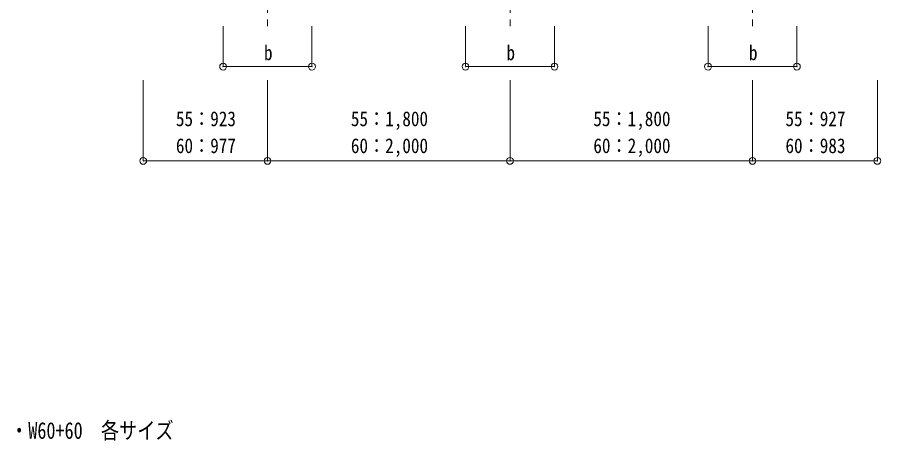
# Model space of a CAD drawing. Units: millimetres at full size, sheet at 1:50; details may follow other scales. Extents: x -14053 to 14053, y -9700 to 9700.
# Drawn here: x 1421 to 7830, y 367 to 3510 of the extents above; entities that cross this region are included whole.
import ezdxf
from ezdxf.enums import TextEntityAlignment as Align

# ---------------------------------------------------------------- set-up
doc = ezdxf.new("R2010")
doc.units = ezdxf.units.MM
doc.header["$LTSCALE"] = 50
doc.header["$PDMODE"] = 32
doc.header["$PDSIZE"] = 50
doc.linetypes.add('CHAIN1', pattern=[8, 5, -1, 1, -1])
for name, color, linetype, lineweight in [('0-3_階段', 7, 'CHAIN1', 9), ('0-7_ハッチ', 7, 'Continuous', 9), ('0-8_外構', 6, 'Continuous', 9)]:
    doc.layers.add(name, color=color, linetype=linetype, lineweight=lineweight)
doc.styles.add('ＭＳ ゴシック', font='')
doc.styles.get('ＭＳ ゴシック').set_extended_font_data('MS Gothic')

msp = doc.modelspace()

# ---------------------------------------------------------------- linework, layer by layer
at = {"layer": '0-3_階段'}
for p, q in [((3278.43, 3792.73), (3278.43, 3443.73)), ((5078.43, 3792.73), (5078.43, 3443.73)), ((6878.43, 3792.73), (6878.43, 3443.73))]:
    msp.add_line(p, q, dxfattribs=at)
at = {"layer": '0-8_外構'}
for p, q in [((2948.43, 3143.73), (2948.43, 3443.73)), ((3608.43, 3143.73), (3608.43, 3443.73)), ((4748.43, 3143.73), (4748.43, 3443.73)), ((5408.43, 3143.73), (5408.43, 3443.73)), ((6548.43, 3143.73), (6548.43, 3443.73)), ((7208.43, 3143.73), (7208.43, 3443.73)), ((2948.43, 3143.73), (3608.43, 3143.73)), ((4748.43, 3143.73), (5408.43, 3143.73)), ((6548.43, 3143.73), (7208.43, 3143.73)), ((2355.79, 2443.73), (2355.79, 3043.73)), ((5078.43, 2443.73), (5078.43, 3043.73)), ((6878.43, 2443.73), (6878.43, 3043.73)), ((7805.46, 2443.73), (7805.46, 3043.73)), ((3278.43, 2443.73), (5078.43, 2443.73)), ((5078.43, 2443.73), (6878.43, 2443.73)), ((6878.43, 2443.73), (7805.46, 2443.73))]:
    msp.add_line(p, q, dxfattribs=at)
msp.add_lwpolyline([(2355.79, 2443.73), (3278.43, 2443.73), (3278.43, 3043.73)], dxfattribs=at)
for p in [(2948.43, 3143.73), (3608.43, 3143.73), (4748.43, 3143.73), (5408.43, 3143.73), (6548.43, 3143.73), (7208.43, 3143.73), (2355.79, 2443.73), (3278.43, 2443.73), (5078.43, 2443.73), (6878.43, 2443.73), (7805.46, 2443.73)]:
    msp.add_point(p, dxfattribs=at)

# ---------------------------------------------------------------- texts
at = {"layer": '0-7_ハッチ', "style": 'ＭＳ ゴシック', "width": 0.8}
msp.add_text('・W60+60\u3000各サイズ', height=123.7, dxfattribs=at).set_placement((1367.55, 343.64), align=Align.BOTTOM_LEFT)
at = {"layer": '0-8_外構', "color": 7, "style": 'ＭＳ ゴシック', "width": 0.85}
for s, p in [('b', (3252.18, 3158.73)), ('b', (5052.18, 3158.73)), ('b', (6852.18, 3158.73)), ('55：923', (2598.36, 2668.73)), ('55：1,800', (3897.18, 2668.73)), ('55：1,800', (5697.18, 2668.73)), ('55：927', (7123.2, 2668.73)), ('60：977', (2598.36, 2468.73)), ('60：2,000', (3897.18, 2468.73)), ('60：2,000', (5697.18, 2468.73)), ('60：983', (7123.2, 2468.73))]:
    msp.add_text(s, height=110, dxfattribs=at).set_placement(p, align=Align.BOTTOM_LEFT)

doc.saveas('drawing.dxf')
